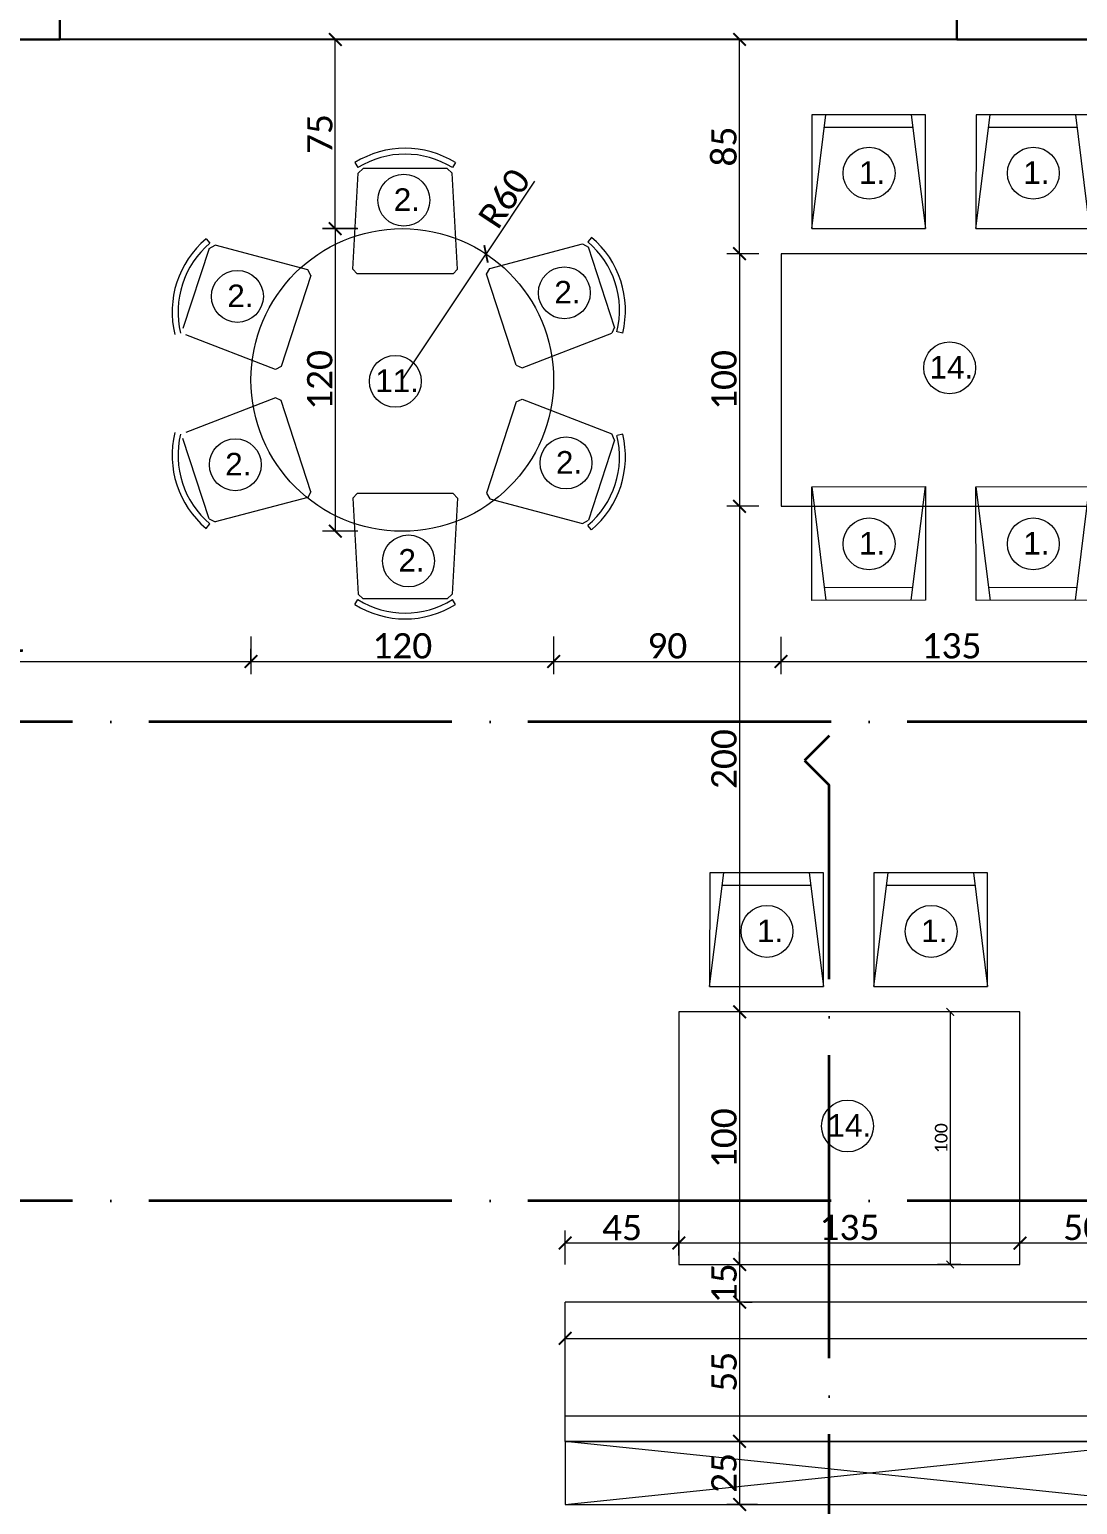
# Model space of a CAD drawing. Header units: centimetres. Extents: x -26724 to 60145, y -23645 to 6771.
# Drawn here: x -19162 to -18747, y -1255 to -671 of the extents above; entities that cross this region are included whole.
import ezdxf

# ---------------------------------------------------------------- set-up
doc = ezdxf.new("R2010")
doc.units = ezdxf.units.CM
for name, pattern in [('ACAD_ISO04W100', [30, 24, -3, 0, -3]), ('AUSGEZOGEN', [0]), ('PUNKT2_S9', [0.35, 0.15, -0.1, 0, -0.1])]:
    doc.linetypes.add(name, pattern=pattern)
for name, color, linetype, lineweight in [('4.KOTE', 88, 'Continuous', 15), ('Moebel', 252, 'PUNKT2_S9', 13), ('namestaj', 8, 'Continuous', 9), ('namjestaj', 150, 'Continuous', 5), ('zid', 7, 'Continuous', 40)]:
    doc.layers.add(name, color=color, linetype=linetype, lineweight=lineweight)
doc.layers.add('IZGLED 2', color=253, linetype='Continuous', lineweight=9, true_color=0x828282)
doc.layers.add('pozicije', color=7, linetype='Continuous')
doc.styles.add('0.15', font='arial.ttf', dxfattribs={"height": 0.15})
doc.styles.get("Standard").update_dxf_attribs({"font": 'calibri.ttf'})
doc.dimstyles.new('ja 1 30 izgledi zidova', dxfattribs={"dimtxt": 5, "dimasz": 3, "dimexe": 5, "dimexo": 5, "dimgap": 1, "dimtad": 1, "dimdec": 0, "dimtxsty": 'Standard', "dimblk": 'ARCHTICK', "dimcen": 2.5, "dimclrd": 256, "dimclrt": 7, "dimadec": 0, "dimazin": 0, "dimtfac": 1, "dimtdec": 0, "dimtix": 1, "dimtmove": 1, "dimatfit": 3, "dimldrblk": 'ARCHTICK', "dimfxl": 5, "dimfxlon": 1, "dimlwd": 0, "dimlwe": 9, "dimarcsym": 0})
doc.dimstyles.new('ja 1 50', dxfattribs={"dimtxt": 10, "dimasz": 5, "dimexe": 5, "dimexo": 5, "dimgap": 1, "dimtad": 1, "dimdec": 0, "dimtxsty": 'Standard', "dimblk": 'ARCHTICK', "dimcen": 2.5, "dimclrd": 256, "dimclrt": 7, "dimadec": 0, "dimazin": 0, "dimtfac": 1, "dimtdec": 0, "dimtix": 1, "dimtmove": 1, "dimatfit": 3, "dimldrblk": 'ARCHTICK', "dimfxl": 10, "dimfxlon": 1, "dimlwd": 0, "dimlwe": 9, "dimarcsym": 0})

# ---------------------------------------------------------------- blocks, each defined once
blk = doc.blocks.new('dto')
at = {"layer": 'namjestaj', "linetype": 'AUSGEZOGEN', "transparency": 33554687}
for p, q in [((2327.05, 2520.92, 13.5), (2327.03, 2475.92, 13.5)), ((2327.03, 2475.92, 13.5), (2332.68, 2520.91, 13.5)), ((2372.05, 2520.9, 13.5), (2327.05, 2520.92, 13.5)), ((2327.05, 2520.92, 13.5), (2327.05, 2520.92, 13.5)), ((2366.43, 2520.9, 13.5), (2372.03, 2475.9, 13.5)), ((2372.03, 2475.9, 13.5), (2372.05, 2520.9, 13.5)), ((2392.05, 2520.92, 13.5), (2392.03, 2475.92, 13.5)), ((2392.03, 2475.92, 13.5), (2397.68, 2520.91, 13.5)), ((2437.05, 2520.9, 13.5), (2392.05, 2520.92, 13.5)), ((2392.05, 2520.92, 13.5), (2392.05, 2520.92, 13.5)), ((2431.43, 2520.9, 13.5), (2437.03, 2475.9, 13.5)), ((2437.03, 2475.9, 13.5), (2437.05, 2520.9, 13.5)), ((2367.05, 2515.9, 13.5), (2332.05, 2515.91, 13.5)), ((2432.05, 2515.9, 13.5), (2397.05, 2515.91, 13.5)), ((2327.03, 2475.92, 13.5), (2372.03, 2475.9, 13.5)), ((2392.03, 2475.92, 13.5), (2437.03, 2475.9, 13.5))]:
    blk.add_line(p, q, dxfattribs=at)
at = {"layer": 'namjestaj', "elevation": 13.5}
blk.add_lwpolyline([(2449.86, 2365.91), (2449.86, 2465.91), (2314.86, 2465.91), (2314.86, 2365.91), (2449.86, 2365.91)], dxfattribs=at)
blk = doc.blocks.new('hzzzhhh')
at = {"layer": 'namjestaj', "linetype": 'AUSGEZOGEN', "transparency": 33554687}
for p, q in [((1852.43, 2784.08, 13.5), (1858.07, 2829.08, 13.5)), ((1852.45, 2829.08, 13.5), (1852.43, 2784.08, 13.5)), ((1897.45, 2829.06, 13.5), (1852.45, 2829.08, 13.5)), ((1852.45, 2829.08, 13.5), (1852.45, 2829.08, 13.5)), ((1891.82, 2829.07, 13.5), (1897.43, 2784.06, 13.5)), ((1897.43, 2784.06, 13.5), (1897.45, 2829.06, 13.5)), ((1917.43, 2784.08, 13.5), (1923.07, 2829.08, 13.5)), ((1917.45, 2829.08, 13.5), (1917.43, 2784.08, 13.5)), ((1962.45, 2829.06, 13.5), (1917.45, 2829.08, 13.5)), ((1917.45, 2829.08, 13.5), (1917.45, 2829.08, 13.5)), ((1956.82, 2829.07, 13.5), (1962.43, 2784.06, 13.5)), ((1962.43, 2784.06, 13.5), (1962.45, 2829.06, 13.5)), ((1892.45, 2824.07, 13.5), (1857.45, 2824.08, 13.5)), ((1957.45, 2824.07, 13.5), (1922.45, 2824.08, 13.5)), ((1852.43, 2784.08, 13.5), (1897.43, 2784.06, 13.5)), ((1917.43, 2784.08, 13.5), (1962.43, 2784.06, 13.5)), ((1852.43, 2681.84, 13.5), (1897.43, 2681.86, 13.5)), ((1852.43, 2681.84, 13.5), (1858.07, 2636.84, 13.5)), ((1852.45, 2636.84, 13.5), (1852.43, 2681.84, 13.5)), ((1891.82, 2636.86, 13.5), (1897.43, 2681.86, 13.5)), ((1897.43, 2681.86, 13.5), (1897.45, 2636.86, 13.5)), ((1917.43, 2681.84, 13.5), (1962.43, 2681.86, 13.5)), ((1917.43, 2681.84, 13.5), (1923.07, 2636.84, 13.5)), ((1917.45, 2636.84, 13.5), (1917.43, 2681.84, 13.5)), ((1956.82, 2636.86, 13.5), (1962.43, 2681.86, 13.5)), ((1962.43, 2681.86, 13.5), (1962.45, 2636.86, 13.5)), ((1892.45, 2641.86, 13.5), (1857.45, 2641.84, 13.5)), ((1957.45, 2641.86, 13.5), (1922.45, 2641.84, 13.5)), ((1897.45, 2636.86, 13.5), (1852.45, 2636.84, 13.5)), ((1852.45, 2636.84, 13.5), (1852.45, 2636.84, 13.5)), ((1962.45, 2636.86, 13.5), (1917.45, 2636.84, 13.5)), ((1917.45, 2636.84, 13.5), (1917.45, 2636.84, 13.5))]:
    blk.add_line(p, q, dxfattribs=at)
at = {"layer": 'namjestaj', "elevation": 13.5}
blk.add_lwpolyline([(1975.26, 2674.08), (1975.26, 2774.08), (1840.26, 2774.08), (1840.26, 2674.08), (1975.26, 2674.08)], dxfattribs=at)
blk = doc.blocks.new('tttt')
at = {"layer": 'namjestaj', "linetype": 'AUSGEZOGEN', "transparency": 33554687}
for p, q in [((982.74, 1351.88, 13.5), (984.85, 1389.85, 13.5)), ((983.55, 1394.01, 13.5), (984.77, 1392.04, 13.5)), ((984.85, 1389.85, 13.5), (986.81, 1391.7, 13.5)), ((1020.14, 1391.7, 13.5), (986.81, 1391.7, 13.5)), ((1020.14, 1391.7, 13.5), (1022.09, 1389.85, 13.5)), ((1024.2, 1351.88, 13.5), (1022.09, 1389.85, 13.5)), ((1023.41, 1394.01, 13.5), (1022.19, 1392.04, 13.5)), ((924.68, 1363.84, 13.5), (926.17, 1362.07, 13.5)), ((925.86, 1360.02, 13.5), (928.23, 1361.31, 13.5)), ((964.99, 1351.58, 13.5), (928.23, 1361.31, 13.5)), ((1036.97, 1352.16, 13.5), (1073.73, 1361.88, 13.5)), ((1073.73, 1361.88, 13.5), (1076.09, 1360.6, 13.5)), ((1077.28, 1364.41, 13.5), (1075.79, 1362.64, 13.5)), ((1086.39, 1328.89, 13.5), (1076.09, 1360.6, 13.5)), ((925.86, 1360.02, 13.5), (915.56, 1328.32, 13.5)), ((966.21, 1349.34, 13.5), (954.47, 1313.24, 13.5)), ((966.21, 1349.34, 13.5), (964.99, 1351.58, 13.5)), ((984.49, 1350.03, 13.5), (982.74, 1351.88, 13.5)), ((1022.45, 1350.03, 13.5), (984.49, 1350.03, 13.5)), ((1022.45, 1350.03, 13.5), (1024.2, 1351.88, 13.5)), ((1035.75, 1349.92, 13.5), (1036.97, 1352.16, 13.5)), ((1047.48, 1313.82, 13.5), (1035.75, 1349.92, 13.5)), ((952.18, 1312.15, 13.5), (916.72, 1325.89, 13.5)), ((1049.78, 1312.73, 13.5), (1085.24, 1326.46, 13.5)), ((1086.39, 1328.89, 13.5), (1085.24, 1326.46, 13.5)), ((1089.6, 1326.5, 13.5), (1087.35, 1327.05, 13.5)), ((954.47, 1313.24, 13.5), (952.18, 1312.15, 13.5)), ((1047.48, 1313.82, 13.5), (1049.78, 1312.73, 13.5)), ((952.18, 1300.92, 13.5), (916.72, 1287.18, 13.5)), ((954.47, 1299.83, 13.5), (952.18, 1300.92, 13.5)), ((966.21, 1263.72, 13.5), (954.47, 1299.83, 13.5)), ((1047.48, 1299.25, 13.5), (1035.75, 1263.14, 13.5)), ((1047.48, 1299.25, 13.5), (1049.78, 1300.34, 13.5)), ((1049.78, 1300.34, 13.5), (1085.24, 1286.6, 13.5)), ((925.86, 1253.05, 13.5), (915.56, 1284.75, 13.5)), ((1086.39, 1284.17, 13.5), (1085.24, 1286.6, 13.5)), ((1089.6, 1286.56, 13.5), (1087.35, 1286.01, 13.5)), ((1086.39, 1284.17, 13.5), (1076.09, 1252.47, 13.5)), ((964.99, 1261.49, 13.5), (928.23, 1251.76, 13.5)), ((966.21, 1263.72, 13.5), (964.99, 1261.49, 13.5)), ((984.49, 1263.04, 13.5), (982.74, 1261.19, 13.5)), ((1022.45, 1263.04, 13.5), (984.49, 1263.04, 13.5)), ((1022.45, 1263.04, 13.5), (1024.2, 1261.19, 13.5)), ((1035.75, 1263.14, 13.5), (1036.97, 1260.91, 13.5)), ((982.74, 1261.19, 13.5), (984.85, 1223.22, 13.5)), ((1024.2, 1261.19, 13.5), (1022.09, 1223.22, 13.5)), ((1036.97, 1260.91, 13.5), (1073.73, 1251.18, 13.5)), ((924.68, 1249.23, 13.5), (926.17, 1250.99, 13.5)), ((925.86, 1253.05, 13.5), (928.23, 1251.76, 13.5)), ((1073.73, 1251.18, 13.5), (1076.09, 1252.47, 13.5)), ((1077.28, 1248.66, 13.5), (1075.79, 1250.42, 13.5)), ((983.55, 1219.06, 13.5), (984.77, 1221.03, 13.5)), ((984.85, 1223.22, 13.5), (986.81, 1221.37, 13.5)), ((1020.14, 1221.37, 13.5), (986.81, 1221.37, 13.5)), ((1020.14, 1221.37, 13.5), (1022.09, 1223.22, 13.5)), ((1023.41, 1219.06, 13.5), (1022.19, 1221.03, 13.5))]:
    blk.add_line(p, q, dxfattribs=at)
blk.add_circle((1002.36, 1307.97, 13.5), 59.9, dxfattribs=at)
for centre, radius, start, end in [((1003.48, 1361.87, 13.5), 37.82, 58.19737, 121.80263), ((1003.48, 1361.87, 13.5), 35.5, 58.19737, 121.80263), ((949.08, 1334.95, 13.5), 37.82, 130.19737, 193.80263), ((949.08, 1334.95, 13.5), 35.5, 130.19737, 193.80263), ((1052.87, 1335.52, 13.5), 35.5, 346.19737, 49.80263), ((1052.87, 1335.52, 13.5), 37.82, 346.19737, 49.80263), ((949.08, 1278.11, 13.5), 37.82, 166.19737, 229.80263), ((949.08, 1278.11, 13.5), 35.5, 166.19737, 229.80263), ((1052.87, 1277.54, 13.5), 35.5, 310.19737, 13.80263), ((1052.87, 1277.54, 13.5), 37.82, 310.19737, 13.80263), ((1003.48, 1251.2, 13.5), 35.5, 238.19737, 301.80263), ((1003.48, 1251.2, 13.5), 37.82, 238.19737, 301.80263)]:
    blk.add_arc(centre, radius, start, end, dxfattribs=at)
blk = doc.blocks.new('_ArchTick')
at = {"color": 0, "linetype": 'ByBlock', "const_width": 0.15}
blk.add_lwpolyline([(-0.5, -0.5), (0.5, 0.5)], dxfattribs=at)
blk = doc.blocks.new('*D2450')
at = {"layer": '4.KOTE', "color": 0, "lineweight": 9, "transparency": 16777216}
for p, q in [((-18793.44, -1060.24), (-18802.68, -1060.24)), ((-18793.44, -1160.24), (-18802.68, -1160.24))]:
    blk.add_line(p, q, dxfattribs=at)
at = {"layer": '4.KOTE', "lineweight": 0, "transparency": 16777216}
blk.add_line((-18797.68, -1060.24), (-18797.68, -1160.24), dxfattribs=at)
at = {"layer": 'Defpoints', "color": 0, "transparency": 16777216}
for p in [(-18770.07, -1060.24, 13.5), (-18797.68, -1160.24), (-18770.07, -1160.24, 13.5)]:
    blk.add_point(p, dxfattribs=at)
at = {"layer": '4.KOTE', "lineweight": 0, "transparency": 16777216, "xscale": 3, "yscale": 3, "zscale": 3}
for p, rotation in [((-18797.68, -1060.24), 90), ((-18797.68, -1160.24), 270)]:
    blk.add_blockref('_ArchTick', p, dxfattribs=dict(at, rotation=rotation))
at = {"layer": '4.KOTE', "color": 7, "transparency": 16777216, "insert": (-18801.24, -1110.24), "char_height": 5, "attachment_point": 5, "rotation": 90}
blk.add_mtext('100', dxfattribs=at)
blk = doc.blocks.new('*D2451')
at = {"layer": '4.KOTE', "color": 0, "lineweight": 9, "transparency": 16777216}
for p, q in [((-19032.18, -750.2), (-19046.08, -750.2)), ((-19032.22, -869.96), (-19046.08, -869.96))]:
    blk.add_line(p, q, dxfattribs=at)
at = {"layer": '4.KOTE', "lineweight": 0, "transparency": 16777216}
blk.add_line((-19041.08, -750.2), (-19041.08, -869.96), dxfattribs=at)
at = {"layer": 'Defpoints', "color": 0, "transparency": 16777216}
for p in [(-19012.74, -750.2, 13.5), (-19041.08, -869.96), (-19013.54, -869.96, 13.5)]:
    blk.add_point(p, dxfattribs=at)
at = {"layer": '4.KOTE', "lineweight": 0, "transparency": 16777216, "xscale": 5, "yscale": 5, "zscale": 5}
for p, rotation in [((-19041.08, -750.2), 90), ((-19041.08, -869.96), 270)]:
    blk.add_blockref('_ArchTick', p, dxfattribs=dict(at, rotation=rotation))
at = {"layer": '4.KOTE', "color": 7, "transparency": 16777216, "insert": (-19047.2, -810.08), "char_height": 10, "attachment_point": 5, "rotation": 90}
blk.add_mtext('120', dxfattribs=at)
blk = doc.blocks.new('*D2452')
at = {"layer": '4.KOTE', "color": 0, "lineweight": 9, "transparency": 16777216}
for p, q in [((-19074.46, -911.6), (-19074.46, -926.5)), ((-18954.67, -911.6), (-18954.67, -926.5))]:
    blk.add_line(p, q, dxfattribs=at)
at = {"layer": '4.KOTE', "lineweight": 0, "transparency": 16777216}
blk.add_line((-19074.46, -921.5), (-18954.67, -921.5), dxfattribs=at)
at = {"layer": 'Defpoints', "color": 0, "transparency": 16777216}
for p in [(-19074.46, -809.93, 13.5), (-18954.67, -810.21, 13.5), (-18954.67, -921.5)]:
    blk.add_point(p, dxfattribs=at)
at = {"layer": '4.KOTE', "lineweight": 0, "transparency": 16777216, "xscale": 5, "yscale": 5, "zscale": 5, "rotation": 180}
blk.add_blockref('_ArchTick', (-19074.46, -921.5), dxfattribs=at)
at = {"layer": '4.KOTE', "lineweight": 0, "transparency": 16777216, "xscale": 5, "yscale": 5, "zscale": 5}
blk.add_blockref('_ArchTick', (-18954.67, -921.5), dxfattribs=at)
at = {"layer": '4.KOTE', "color": 7, "transparency": 16777216, "insert": (-19014.56, -915.37), "char_height": 10, "attachment_point": 5}
blk.add_mtext('120', dxfattribs=at)
blk = doc.blocks.new('*D2453')
at = {"layer": '4.KOTE', "color": 0, "lineweight": 9, "transparency": 16777216}
for p, q in [((-18954.67, -911.6), (-18954.67, -926.5)), ((-18864.67, -911.8), (-18864.67, -926.5))]:
    blk.add_line(p, q, dxfattribs=at)
at = {"layer": '4.KOTE', "lineweight": 0, "transparency": 16777216}
blk.add_line((-18954.67, -921.5), (-18864.67, -921.5), dxfattribs=at)
at = {"layer": 'Defpoints', "color": 0, "transparency": 16777216}
for p in [(-18954.67, -810.21, 13.5), (-18864.67, -860.07, 13.5), (-18864.67, -921.5)]:
    blk.add_point(p, dxfattribs=at)
at = {"layer": '4.KOTE', "lineweight": 0, "transparency": 16777216, "xscale": 5, "yscale": 5, "zscale": 5, "rotation": 180}
blk.add_blockref('_ArchTick', (-18954.67, -921.5), dxfattribs=at)
at = {"layer": '4.KOTE', "lineweight": 0, "transparency": 16777216, "xscale": 5, "yscale": 5, "zscale": 5}
blk.add_blockref('_ArchTick', (-18864.67, -921.5), dxfattribs=at)
at = {"layer": '4.KOTE', "color": 7, "transparency": 16777216, "insert": (-18909.67, -915.37), "char_height": 10, "attachment_point": 5}
blk.add_mtext('90', dxfattribs=at)
blk = doc.blocks.new('*D2454')
at = {"layer": '4.KOTE', "color": 0, "lineweight": 9, "transparency": 16777216}
for p, q in [((-18864.67, -911.8), (-18864.67, -926.5)), ((-18729.67, -911.8), (-18729.67, -926.5))]:
    blk.add_line(p, q, dxfattribs=at)
at = {"layer": '4.KOTE', "lineweight": 0, "transparency": 16777216}
blk.add_line((-18864.67, -921.5), (-18729.67, -921.5), dxfattribs=at)
at = {"layer": 'Defpoints', "color": 0, "transparency": 16777216}
for p in [(-18864.67, -860.07, 13.5), (-18729.67, -860.07, 13.5), (-18729.67, -921.5)]:
    blk.add_point(p, dxfattribs=at)
at = {"layer": '4.KOTE', "lineweight": 0, "transparency": 16777216, "xscale": 5, "yscale": 5, "zscale": 5, "rotation": 180}
blk.add_blockref('_ArchTick', (-18864.67, -921.5), dxfattribs=at)
at = {"layer": '4.KOTE', "lineweight": 0, "transparency": 16777216, "xscale": 5, "yscale": 5, "zscale": 5}
blk.add_blockref('_ArchTick', (-18729.67, -921.5), dxfattribs=at)
at = {"layer": '4.KOTE', "color": 7, "transparency": 16777216, "insert": (-18797.17, -915.37), "char_height": 10, "attachment_point": 5}
blk.add_mtext('135', dxfattribs=at)
blk = doc.blocks.new('*D2462')
at = {"layer": '4.KOTE', "color": 0, "lineweight": 9, "transparency": 16777216}
for p, q in [((-19278.07, -911.99), (-19278.07, -926.5)), ((-19074.46, -921.5), (-19074.46, -916.5))]:
    blk.add_line(p, q, dxfattribs=at)
at = {"layer": '4.KOTE', "lineweight": 0, "transparency": 16777216}
blk.add_line((-19278.07, -921.5), (-19074.46, -921.5), dxfattribs=at)
at = {"layer": 'Defpoints', "color": 0, "transparency": 16777216}
for p in [(-19278.07, -875.27, 13.5), (-19074.46, -921.5), (-19074.46, -921.5)]:
    blk.add_point(p, dxfattribs=at)
at = {"layer": '4.KOTE', "lineweight": 0, "transparency": 16777216, "xscale": 5, "yscale": 5, "zscale": 5, "rotation": 180}
blk.add_blockref('_ArchTick', (-19278.07, -921.5), dxfattribs=at)
at = {"layer": '4.KOTE', "lineweight": 0, "transparency": 16777216, "xscale": 5, "yscale": 5, "zscale": 5}
blk.add_blockref('_ArchTick', (-19074.46, -921.5), dxfattribs=at)
at = {"layer": '4.KOTE', "color": 7, "transparency": 16777216, "insert": (-19176.27, -915.37), "char_height": 10, "attachment_point": 5}
blk.add_mtext('204', dxfattribs=at)
blk = doc.blocks.new('*D2484')
at = {"layer": '4.KOTE', "color": 0, "lineweight": 9, "transparency": 16777216}
for p, q in [((-19031.98, -675.26), (-19046.08, -675.26)), ((-19032.27, -750.17), (-19046.08, -750.17))]:
    blk.add_line(p, q, dxfattribs=at)
at = {"layer": '4.KOTE', "lineweight": 0, "transparency": 16777216}
blk.add_line((-19041.08, -750.17), (-19041.08, -675.26), dxfattribs=at)
at = {"layer": 'Defpoints', "color": 0, "transparency": 16777216}
for p in [(-19041.08, -675.26), (-19008.94, -675.26, 13.5), (-19014.23, -750.17, 13.5)]:
    blk.add_point(p, dxfattribs=at)
at = {"layer": '4.KOTE', "lineweight": 0, "transparency": 16777216, "xscale": 5, "yscale": 5, "zscale": 5}
for p, rotation in [((-19041.08, -675.26), 90), ((-19041.08, -750.17), 270)]:
    blk.add_blockref('_ArchTick', p, dxfattribs=dict(at, rotation=rotation))
at = {"layer": '4.KOTE', "color": 7, "transparency": 16777216, "insert": (-19047.15, -712.72), "char_height": 10, "attachment_point": 5, "rotation": 90}
blk.add_mtext('75', dxfattribs=at)
blk = doc.blocks.new('*D2485')
at = {"layer": '4.KOTE', "color": 0, "lineweight": 9, "transparency": 16777216}
for p, q in [((-18873.38, -675.26), (-18886.06, -675.26)), ((-18873.38, -760.07), (-18886.06, -760.07))]:
    blk.add_line(p, q, dxfattribs=at)
at = {"layer": '4.KOTE', "lineweight": 0, "transparency": 16777216}
blk.add_line((-18881.06, -760.07), (-18881.06, -675.26), dxfattribs=at)
at = {"layer": 'Defpoints', "color": 0, "transparency": 16777216}
for p in [(-18881.06, -675.26), (-18864.67, -675.26, 13.5), (-18864.67, -760.07, 13.5)]:
    blk.add_point(p, dxfattribs=at)
at = {"layer": '4.KOTE', "lineweight": 0, "transparency": 16777216, "xscale": 5, "yscale": 5, "zscale": 5}
for p, rotation in [((-18881.06, -675.26), 90), ((-18881.06, -760.07), 270)]:
    blk.add_blockref('_ArchTick', p, dxfattribs=dict(at, rotation=rotation))
at = {"layer": '4.KOTE', "color": 7, "transparency": 16777216, "insert": (-18887.19, -717.66), "char_height": 10, "attachment_point": 5, "rotation": 90}
blk.add_mtext('85', dxfattribs=at)
blk = doc.blocks.new('*D2486')
at = {"layer": '4.KOTE', "color": 0, "lineweight": 9, "transparency": 16777216}
for p, q in [((-18873.38, -760.07), (-18886.06, -760.07)), ((-18873.38, -860.07), (-18886.06, -860.07))]:
    blk.add_line(p, q, dxfattribs=at)
at = {"layer": '4.KOTE', "lineweight": 0, "transparency": 16777216}
blk.add_line((-18881.06, -760.07), (-18881.06, -860.07), dxfattribs=at)
at = {"layer": 'Defpoints', "color": 0, "transparency": 16777216}
for p in [(-18864.67, -760.07, 13.5), (-18881.06, -860.07), (-18864.67, -860.07, 13.5)]:
    blk.add_point(p, dxfattribs=at)
at = {"layer": '4.KOTE', "lineweight": 0, "transparency": 16777216, "xscale": 5, "yscale": 5, "zscale": 5}
for p, rotation in [((-18881.06, -760.07), 90), ((-18881.06, -860.07), 270)]:
    blk.add_blockref('_ArchTick', p, dxfattribs=dict(at, rotation=rotation))
at = {"layer": '4.KOTE', "color": 7, "transparency": 16777216, "insert": (-18887.19, -810.07), "char_height": 10, "attachment_point": 5, "rotation": 90}
blk.add_mtext('100', dxfattribs=at)
blk = doc.blocks.new('*D2487')
at = {"layer": '4.KOTE', "color": 0, "lineweight": 9, "transparency": 16777216}
for p, q in [((-18873.38, -860.07), (-18886.06, -860.07)), ((-18882.8, -1060.24), (-18886.06, -1060.24))]:
    blk.add_line(p, q, dxfattribs=at)
at = {"layer": '4.KOTE', "lineweight": 0, "transparency": 16777216}
blk.add_line((-18881.06, -860.07), (-18881.06, -1060.24), dxfattribs=at)
at = {"layer": 'Defpoints', "color": 0, "transparency": 16777216}
for p in [(-18864.67, -860.07, 13.5), (-18881.06, -1060.24, 13.5), (-18881.06, -1060.24)]:
    blk.add_point(p, dxfattribs=at)
at = {"layer": '4.KOTE', "lineweight": 0, "transparency": 16777216, "xscale": 5, "yscale": 5, "zscale": 5}
for p, rotation in [((-18881.06, -860.07), 90), ((-18881.06, -1060.24), 270)]:
    blk.add_blockref('_ArchTick', p, dxfattribs=dict(at, rotation=rotation))
at = {"layer": '4.KOTE', "color": 7, "transparency": 16777216, "insert": (-18887.19, -960.15), "char_height": 10, "attachment_point": 5, "rotation": 90}
blk.add_mtext('200', dxfattribs=at)
blk = doc.blocks.new('*D2488')
at = {"layer": '4.KOTE', "color": 0, "lineweight": 9, "transparency": 16777216}
for p, q in [((-18882.8, -1060.24), (-18886.06, -1060.24)), ((-18879.33, -1160.24), (-18876.06, -1160.24))]:
    blk.add_line(p, q, dxfattribs=at)
at = {"layer": '4.KOTE', "lineweight": 0, "transparency": 16777216}
blk.add_line((-18881.06, -1060.24), (-18881.06, -1160.24), dxfattribs=at)
at = {"layer": 'Defpoints', "color": 0, "transparency": 16777216}
for p in [(-18881.06, -1060.24, 13.5), (-18881.06, -1160.24, 13.5), (-18881.06, -1160.24)]:
    blk.add_point(p, dxfattribs=at)
at = {"layer": '4.KOTE', "lineweight": 0, "transparency": 16777216, "xscale": 5, "yscale": 5, "zscale": 5}
for p, rotation in [((-18881.06, -1060.24), 90), ((-18881.06, -1160.24), 270)]:
    blk.add_blockref('_ArchTick', p, dxfattribs=dict(at, rotation=rotation))
at = {"layer": '4.KOTE', "color": 7, "transparency": 16777216, "insert": (-18887.19, -1110.24), "char_height": 10, "attachment_point": 5, "rotation": 90}
blk.add_mtext('100', dxfattribs=at)
blk = doc.blocks.new('*D2489')
at = {"layer": '4.KOTE', "lineweight": 0, "transparency": 16777216}
for p, q in [((-18881.06, -1160.24), (-18881.06, -1155.24)), ((-18881.06, -1160.24), (-18881.06, -1175.17)), ((-18881.06, -1175.17), (-18881.06, -1180.17))]:
    blk.add_line(p, q, dxfattribs=at)
at = {"layer": '4.KOTE', "color": 0, "lineweight": 9, "transparency": 16777216}
for p, q in [((-18879.33, -1160.24), (-18876.06, -1160.24)), ((-18879.33, -1175.17), (-18876.06, -1175.17))]:
    blk.add_line(p, q, dxfattribs=at)
at = {"layer": 'Defpoints', "color": 0, "transparency": 16777216}
for p in [(-18881.06, -1160.24, 13.5), (-18881.06, -1175.17, 13.5), (-18881.06, -1175.17)]:
    blk.add_point(p, dxfattribs=at)
at = {"layer": '4.KOTE', "lineweight": 0, "transparency": 16777216, "xscale": 5, "yscale": 5, "zscale": 5}
for p, rotation in [((-18881.06, -1160.24), 270), ((-18881.06, -1175.17), 90)]:
    blk.add_blockref('_ArchTick', p, dxfattribs=dict(at, rotation=rotation))
at = {"layer": '4.KOTE', "color": 7, "transparency": 16777216, "insert": (-18887.15, -1167.7), "char_height": 10, "attachment_point": 5, "rotation": 90}
blk.add_mtext('15', dxfattribs=at)
blk = doc.blocks.new('*D2490')
at = {"layer": '4.KOTE', "lineweight": 0, "transparency": 16777216}
blk.add_line((-18881.06, -1175.17), (-18881.06, -1230.26), dxfattribs=at)
at = {"layer": '4.KOTE', "color": 0, "lineweight": 9, "transparency": 16777216}
for p, q in [((-18879.33, -1175.17), (-18876.06, -1175.17)), ((-18879.33, -1230.26), (-18876.06, -1230.26))]:
    blk.add_line(p, q, dxfattribs=at)
at = {"layer": 'Defpoints', "color": 0, "transparency": 16777216}
for p in [(-18881.06, -1175.17, 13.5), (-18881.06, -1230.26, 13.5), (-18881.06, -1230.26)]:
    blk.add_point(p, dxfattribs=at)
at = {"layer": '4.KOTE', "lineweight": 0, "transparency": 16777216, "xscale": 5, "yscale": 5, "zscale": 5}
for p, rotation in [((-18881.06, -1175.17), 90), ((-18881.06, -1230.26), 270)]:
    blk.add_blockref('_ArchTick', p, dxfattribs=dict(at, rotation=rotation))
at = {"layer": '4.KOTE', "color": 7, "transparency": 16777216, "insert": (-18887.14, -1202.71), "char_height": 10, "attachment_point": 5, "rotation": 90}
blk.add_mtext('55', dxfattribs=at)
blk = doc.blocks.new('*D2514')
at = {"layer": '4.KOTE', "color": 0, "lineweight": 9, "transparency": 16777216}
for p, q in [((-18770.07, -1156.7), (-18770.07, -1146.75)), ((-18720.07, -1156.7), (-18720.07, -1146.75))]:
    blk.add_line(p, q, dxfattribs=at)
at = {"layer": '4.KOTE', "lineweight": 0, "transparency": 16777216}
blk.add_line((-18720.07, -1151.75), (-18770.07, -1151.75), dxfattribs=at)
at = {"layer": 'Defpoints', "color": 0, "transparency": 16777216}
for p in [(-18770.07, -1151.75), (-18770.07, -1160.24, 13.5), (-18720.07, -1160.24, 13.5)]:
    blk.add_point(p, dxfattribs=at)
at = {"layer": '4.KOTE', "lineweight": 0, "transparency": 16777216, "xscale": 5, "yscale": 5, "zscale": 5, "rotation": 180}
blk.add_blockref('_ArchTick', (-18770.07, -1151.75), dxfattribs=at)
at = {"layer": '4.KOTE', "lineweight": 0, "transparency": 16777216, "xscale": 5, "yscale": 5, "zscale": 5}
blk.add_blockref('_ArchTick', (-18720.07, -1151.75), dxfattribs=at)
at = {"layer": '4.KOTE', "color": 7, "transparency": 16777216, "insert": (-18745.07, -1145.63), "char_height": 10, "attachment_point": 5}
blk.add_mtext('50', dxfattribs=at)
blk = doc.blocks.new('*D2515')
at = {"layer": '4.KOTE', "color": 0, "lineweight": 9, "transparency": 16777216}
for p, q in [((-18905.07, -1156.7), (-18905.07, -1146.75)), ((-18770.07, -1156.7), (-18770.07, -1146.75))]:
    blk.add_line(p, q, dxfattribs=at)
at = {"layer": '4.KOTE', "lineweight": 0, "transparency": 16777216}
blk.add_line((-18770.07, -1151.75), (-18905.07, -1151.75), dxfattribs=at)
at = {"layer": 'Defpoints', "color": 0, "transparency": 16777216}
for p in [(-18905.07, -1151.75), (-18905.07, -1160.24, 13.5), (-18770.07, -1160.24, 13.5)]:
    blk.add_point(p, dxfattribs=at)
at = {"layer": '4.KOTE', "lineweight": 0, "transparency": 16777216, "xscale": 5, "yscale": 5, "zscale": 5, "rotation": 180}
blk.add_blockref('_ArchTick', (-18905.07, -1151.75), dxfattribs=at)
at = {"layer": '4.KOTE', "lineweight": 0, "transparency": 16777216, "xscale": 5, "yscale": 5, "zscale": 5}
blk.add_blockref('_ArchTick', (-18770.07, -1151.75), dxfattribs=at)
at = {"layer": '4.KOTE', "color": 7, "transparency": 16777216, "insert": (-18837.57, -1145.63), "char_height": 10, "attachment_point": 5}
blk.add_mtext('135', dxfattribs=at)
blk = doc.blocks.new('*D2516')
at = {"layer": '4.KOTE', "color": 0, "lineweight": 9, "transparency": 16777216}
for p, q in [((-18950.07, -1160.3), (-18950.07, -1146.75)), ((-18905.07, -1156.7), (-18905.07, -1146.75))]:
    blk.add_line(p, q, dxfattribs=at)
at = {"layer": '4.KOTE', "lineweight": 0, "transparency": 16777216}
blk.add_line((-18905.07, -1151.75), (-18950.07, -1151.75), dxfattribs=at)
at = {"layer": 'Defpoints', "color": 0, "transparency": 16777216}
for p in [(-18950.07, -1151.75), (-18905.07, -1160.24, 13.5), (-18950.07, -1175.17, 13.5)]:
    blk.add_point(p, dxfattribs=at)
at = {"layer": '4.KOTE', "lineweight": 0, "transparency": 16777216, "xscale": 5, "yscale": 5, "zscale": 5, "rotation": 180}
blk.add_blockref('_ArchTick', (-18950.07, -1151.75), dxfattribs=at)
at = {"layer": '4.KOTE', "lineweight": 0, "transparency": 16777216, "xscale": 5, "yscale": 5, "zscale": 5}
blk.add_blockref('_ArchTick', (-18905.07, -1151.75), dxfattribs=at)
at = {"layer": '4.KOTE', "color": 7, "transparency": 16777216, "insert": (-18927.57, -1145.68), "char_height": 10, "attachment_point": 5}
blk.add_mtext('45', dxfattribs=at)
blk = doc.blocks.new('*D2517')
at = {"layer": '4.KOTE', "color": 0, "lineweight": 9, "transparency": 16777216}
for p, q in [((-18950.07, -1268.06), (-18950.07, -1281.39)), ((-18710.07, -1267.23), (-18710.07, -1281.39))]:
    blk.add_line(p, q, dxfattribs=at)
at = {"layer": '4.KOTE', "lineweight": 0, "transparency": 16777216}
blk.add_line((-18710.07, -1276.39), (-18950.07, -1276.39), dxfattribs=at)
at = {"layer": 'Defpoints', "color": 0, "transparency": 16777216}
for p in [(-18710.07, -1242.76, 13.5), (-18950.07, -1255.26, 13.5), (-18950.07, -1276.39)]:
    blk.add_point(p, dxfattribs=at)
at = {"layer": '4.KOTE', "lineweight": 0, "transparency": 16777216, "xscale": 5, "yscale": 5, "zscale": 5, "rotation": 180}
blk.add_blockref('_ArchTick', (-18950.07, -1276.39), dxfattribs=at)
at = {"layer": '4.KOTE', "lineweight": 0, "transparency": 16777216, "xscale": 5, "yscale": 5, "zscale": 5}
blk.add_blockref('_ArchTick', (-18710.07, -1276.39), dxfattribs=at)
at = {"layer": '4.KOTE', "color": 7, "transparency": 16777216, "insert": (-18830.07, -1270.26), "char_height": 10, "attachment_point": 5}
blk.add_mtext('240', dxfattribs=at)
blk = doc.blocks.new('*D2518')
at = {"layer": '4.KOTE', "color": 0, "lineweight": 9, "transparency": 16777216}
for p, q in [((-18873.83, -1230.26), (-18886.06, -1230.26)), ((-18873.97, -1255.26), (-18886.06, -1255.26))]:
    blk.add_line(p, q, dxfattribs=at)
at = {"layer": '4.KOTE', "lineweight": 0, "transparency": 16777216}
blk.add_line((-18881.06, -1230.26), (-18881.06, -1255.26), dxfattribs=at)
at = {"layer": 'Defpoints', "color": 0, "transparency": 16777216}
for p in [(-18867.03, -1230.26, 13.5), (-18881.06, -1255.26), (-18867.67, -1255.26, 13.5)]:
    blk.add_point(p, dxfattribs=at)
at = {"layer": '4.KOTE', "lineweight": 0, "transparency": 16777216, "xscale": 5, "yscale": 5, "zscale": 5}
for p, rotation in [((-18881.06, -1230.26), 90), ((-18881.06, -1255.26), 270)]:
    blk.add_blockref('_ArchTick', p, dxfattribs=dict(at, rotation=rotation))
at = {"layer": '4.KOTE', "color": 7, "transparency": 16777216, "insert": (-18887.19, -1242.76), "char_height": 10, "attachment_point": 5, "rotation": 90}
blk.add_mtext('25', dxfattribs=at)
blk = doc.blocks.new('*D2444')
at = {"layer": '4.KOTE', "lineweight": 0, "transparency": 16777216}
for p in [(-18962.25, -731.31), (-19014.56, -810.07)]:
    blk.add_line(p, (-18981.42, -760.18), dxfattribs=at)
at = {"layer": 'Defpoints', "color": 0, "transparency": 16777216}
for p in [(-18981.42, -760.18, 13.5), (-19014.56, -810.07, 13.5)]:
    blk.add_point(p, dxfattribs=at)
at = {"layer": '4.KOTE', "lineweight": 0, "transparency": 16777216, "xscale": 5, "yscale": 5, "zscale": 5, "rotation": 236.4061551530855}
blk.add_blockref('_ArchTick', (-18981.42, -760.18), dxfattribs=at)
at = {"layer": '4.KOTE', "color": 7, "transparency": 16777216, "insert": (-18974.17, -738.19), "char_height": 10, "attachment_point": 5, "rotation": 56.40616}
blk.add_mtext('R60', dxfattribs=at)
blk = doc.blocks.new('*D2408')
at = {"layer": '4.KOTE', "color": 0, "lineweight": 9, "transparency": 16777216}
for p, q in [((-18950.07, -1195.06), (-18950.07, -1184.48)), ((-17985.07, -1187.33), (-17985.07, -1184.48))]:
    blk.add_line(p, q, dxfattribs=at)
at = {"layer": '4.KOTE', "lineweight": 0, "transparency": 16777216}
blk.add_line((-18950.07, -1189.48), (-17985.07, -1189.48), dxfattribs=at)
at = {"layer": 'Defpoints', "color": 0, "transparency": 16777216}
for p in [(-17985.07, -1189.48), (-17985.07, -1189.71, 27), (-18950.07, -1198.69, 13.5)]:
    blk.add_point(p, dxfattribs=at)
at = {"layer": '4.KOTE', "lineweight": 0, "transparency": 16777216, "xscale": 5, "yscale": 5, "zscale": 5, "rotation": 180}
blk.add_blockref('_ArchTick', (-18950.07, -1189.48), dxfattribs=at)
at = {"layer": '4.KOTE', "lineweight": 0, "transparency": 16777216, "xscale": 5, "yscale": 5, "zscale": 5}
blk.add_blockref('_ArchTick', (-17985.07, -1189.48), dxfattribs=at)
at = {"layer": '4.KOTE', "color": 7, "transparency": 16777216, "insert": (-18467.57, -1183.35), "char_height": 10, "attachment_point": 5}
blk.add_mtext('965', dxfattribs=at)

msp = doc.modelspace()

# ---------------------------------------------------------------- linework, layer by layer
at = {"layer": 'IZGLED 2', "lineweight": 25, "ltscale": 12}
msp.add_line((-18795.07, -675.26, 13.5), (-19150.07, -675.26, 13.5), dxfattribs=at)
at = {"layer": 'IZGLED 2', "color": 32, "linetype": 'ACAD_ISO04W100', "lineweight": 35, "ltscale": 5}
for p, q in [((-17794.14, -945.47), (-19646.43, -945.47)), ((-18845.56, -1347.45, 13.5), (-18845.56, -970.43, 13.5)), ((-17794.14, -1135.03), (-19646.43, -1135.03))]:
    msp.add_line(p, q, dxfattribs=at)
at = {"layer": 'IZGLED 2', "color": 32, "lineweight": 35}
for p, q in [((-18845.56, -950.9, 13.5), (-18855.32, -960.67, 13.5)), ((-18855.32, -960.67, 13.5), (-18845.56, -970.43, 13.5))]:
    msp.add_line(p, q, dxfattribs=at)
at = {"layer": 'Moebel', "color": 252, "linetype": 'AUSGEZOGEN', "lineweight": 18, "transparency": 33554687}
msp.add_line((-18950.07, -1230.26, 13.5), (-17985.07, -1230.26, 13.5), dxfattribs=at)
at = {"layer": 'namestaj'}
for centre in [(-18829.8, -728.21), (-18764.8, -728.21), (-19013.95, -738.89), (-19079.82, -776.99, -13.5), (-18950.4, -775.55, -13.5), (-18797.92, -805.25, 13.5), (-19017.33, -810.6), (-19080.66, -843.63), (-18949.76, -842.91, -13.5), (-18829.8, -874.97), (-18764.8, -874.97), (-19012.1, -881.71, -13.5), (-18870.21, -1028.38), (-18805.21, -1028.38), (-18838.32, -1105.42, 13.5)]:
    msp.add_circle(centre, 10.27, dxfattribs=at)
at = {"layer": 'namjestaj', "transparency": 33554687}
for p, q in [((-17985.07, -1175.17, 13.5), (-18950.07, -1175.17, 13.5)), ((-18950.07, -1230.26, 13.5), (-18950.07, -1175.17, 13.5)), ((-18950.07, -1220.19, 13.5), (-17985.07, -1220.19, 13.5))]:
    msp.add_line(p, q, dxfattribs=at)
at = {"layer": 'namjestaj'}
for p, q in [((-18710.07, -1255.26, 13.5), (-18950.07, -1230.26, 13.5)), ((-18950.07, -1255.26, 13.5), (-18710.07, -1230.26, 13.5))]:
    msp.add_line(p, q, dxfattribs=at)
at = {"layer": 'namjestaj', "elevation": 13.5}
msp.add_lwpolyline([(-18710.07, -1230.26), (-18950.07, -1230.26), (-18950.07, -1255.26), (-18710.07, -1255.26), (-18710.07, -1230.26)], dxfattribs=at)
at = {"layer": 'zid', "lineweight": 30}
for p, q in [((-19150.07, -675.26, 13.5), (-19150.07, -655.48, 13.5)), ((-18795.07, -675.26, 13.5), (-18795.07, -655.48, 13.5)), ((-19440.07, -675.26, 13.5), (-19150.07, -675.26, 13.5)), ((-18795.07, -675.26, 13.5), (-18740.07, -675.26, 13.5))]:
    msp.add_line(p, q, dxfattribs=at)

# ---------------------------------------------------------------- block references
for name, p in [('hzzzhhh', (-20704.92, -3534.15)), ('tttt', (-20016.92, -2118.04)), ('dto', (-21219.93, -3526.15))]:
    msp.add_blockref(name, p)

# ---------------------------------------------------------------- texts
at = {"layer": 'pozicije', "style": '0.15'}
for s, p in [('1.', (-18833.8, -732.45)), ('1.', (-18768.8, -732.45)), ('2.', (-19017.95, -743.13)), ('2.', (-18954.39, -779.79, -13.5)), ('2.', (-19083.82, -781.23, -13.5)), ('14.', (-18805.88, -809.49, 13.5)), ('11.', (-19025.29, -814.84)), ('2.', (-19084.66, -847.87)), ('2.', (-18953.75, -847.15, -13.5)), ('1.', (-18833.8, -879.2)), ('1.', (-18768.8, -879.2)), ('2.', (-19016.09, -885.94, -13.5)), ('1.', (-18874.2, -1032.61)), ('1.', (-18809.2, -1032.61)), ('14.', (-18846.29, -1109.65, 13.5))]:
    msp.add_text(s, height=8.93, dxfattribs=at).set_placement(p)

# ---------------------------------------------------------------- dimensions: what is measured, and where the dimension line sits
at = {"layer": '4.KOTE'}
for base, p1, p2, dimstyle, picture, middle in [((-19041.08, -675.26), (-19014.23, -750.17, 13.5), (-19008.94, -675.26, 13.5), 'ja 1 50', '*D2484', (-19047.15, -712.72)), ((-18881.06, -675.26), (-18864.67, -760.07, 13.5), (-18864.67, -675.26, 13.5), 'ja 1 50', '*D2485', (-18887.19, -717.66)), ((-19041.08, -869.96), (-19012.74, -750.2, 13.5), (-19013.54, -869.96, 13.5), 'ja 1 50', '*D2451', (-19047.2, -810.08)), ((-18881.06, -860.07), (-18864.67, -760.07, 13.5), (-18864.67, -860.07, 13.5), 'ja 1 50', '*D2486', (-18887.19, -810.07)), ((-18881.06, -1060.24), (-18864.67, -860.07, 13.5), (-18881.06, -1060.24, 13.5), 'ja 1 50', '*D2487', (-18887.19, -960.15)), ((-18881.06, -1160.24), (-18881.06, -1060.24, 13.5), (-18881.06, -1160.24, 13.5), 'ja 1 50', '*D2488', (-18887.19, -1110.24)), ((-18797.68, -1160.24), (-18770.07, -1060.24, 13.5), (-18770.07, -1160.24, 13.5), 'ja 1 30 izgledi zidova', '*D2450', (-18801.24, -1110.24)), ((-18881.06, -1175.17), (-18881.06, -1160.24, 13.5), (-18881.06, -1175.17, 13.5), 'ja 1 50', '*D2489', (-18887.15, -1167.7)), ((-18881.06, -1230.26), (-18881.06, -1175.17, 13.5), (-18881.06, -1230.26, 13.5), 'ja 1 50', '*D2490', (-18887.14, -1202.71)), ((-18881.06, -1255.26), (-18867.03, -1230.26, 13.5), (-18867.67, -1255.26, 13.5), 'ja 1 50', '*D2518', (-18887.19, -1242.76))]:
    dim = msp.add_linear_dim(base=base, p1=p1, p2=p2, angle=90, dimstyle=dimstyle, dxfattribs=at)
    dim.commit()
    dim.dimension.update_dxf_attribs({"geometry": picture, "text_midpoint": middle})
dim = msp.add_radius_dim(center=(-19014.56, -810.07, 13.5), mpoint=(-18981.42, -760.18, 13.5), dimstyle='ja 1 50', dxfattribs=at)
dim.commit()
dim.dimension.update_dxf_attribs({"geometry": '*D2444', "text_midpoint": (-18974.17, -738.19)})
for base, p1, p2, picture, middle in [((-18954.67, -921.5), (-19074.46, -809.93, 13.5), (-18954.67, -810.21, 13.5), '*D2452', (-19014.56, -915.37)), ((-18864.67, -921.5), (-18954.67, -810.21, 13.5), (-18864.67, -860.07, 13.5), '*D2453', (-18909.67, -915.37)), ((-18729.67, -921.5), (-18864.67, -860.07, 13.5), (-18729.67, -860.07, 13.5), '*D2454', (-18797.17, -915.37)), ((-19074.46, -921.5), (-19278.07, -875.27, 13.5), (-19074.46, -921.5), '*D2462', (-19176.27, -915.37)), ((-18950.07, -1151.75), (-18905.07, -1160.24, 13.5), (-18950.07, -1175.17, 13.5), '*D2516', (-18927.57, -1145.68)), ((-18905.07, -1151.75), (-18770.07, -1160.24, 13.5), (-18905.07, -1160.24, 13.5), '*D2515', (-18837.57, -1145.63)), ((-18770.07, -1151.75), (-18720.07, -1160.24, 13.5), (-18770.07, -1160.24, 13.5), '*D2514', (-18745.07, -1145.63)), ((-17985.07, -1189.48), (-18950.07, -1198.69, 13.5), (-17985.07, -1189.71, 27), '*D2408', (-18467.57, -1183.35)), ((-18950.07, -1276.39), (-18710.07, -1242.76, 13.5), (-18950.07, -1255.26, 13.5), '*D2517', (-18830.07, -1270.26))]:
    dim = msp.add_linear_dim(base=base, p1=p1, p2=p2, dimstyle='ja 1 50', dxfattribs=at)
    dim.commit()
    dim.dimension.update_dxf_attribs({"geometry": picture, "text_midpoint": middle})

doc.saveas('drawing.dxf')
